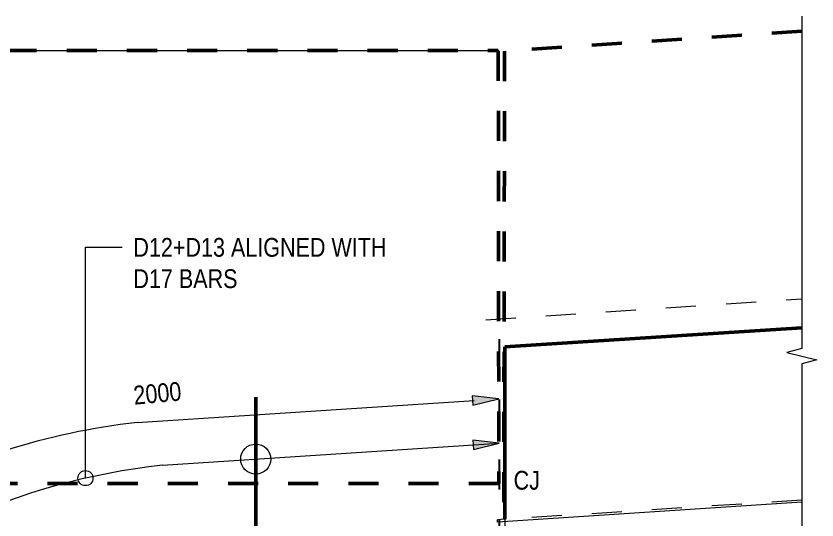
# Model space of a CAD drawing. Header units: metres. Extents: x 0 to 21, y 3 to 546.
# Drawn here: x 9.029 to 11.692, y 544.493 to 546.169 of the extents above; entities that cross this region are included whole.
import ezdxf

# ---------------------------------------------------------------- set-up
doc = ezdxf.new("R2010")
doc.units = ezdxf.units.M
doc.linetypes.add('JacobsDash', pattern=[0.0045, 0.003, -0.0015])
doc.linetypes.add('JacobsGridLine', pattern=[0.0145, 0.01, -0.001, 0.0025, -0.001])
for name, color, linetype, lineweight in [('A-ANNO-NOTE', 7, 'Continuous', 9), ('A-DETL', 7, 'Continuous', 13), ('A-DETL-GENF', 7, 'Continuous', 9), ('A-FLOR', 7, 'Continuous', 50), ('A-FLOR-HDLN', 7, 'JacobsDash', 18), ('G-ANNO-TEXT', 7, 'Continuous', 9), ('S-BEAM', 7, 'Continuous', 50), ('S-BEAM-HDLN', 7, 'JacobsDash', 18), ('S-GRID', 7, 'Continuous', 9)]:
    doc.layers.add(name, color=color, linetype=linetype, lineweight=lineweight)
doc.styles.add('Arial Narrow_2', font='ARIALN.TTF', dxfattribs={"height": 0.0625})

# ---------------------------------------------------------------- blocks, each defined once
blk = doc.blocks.new('Generic Models 1 - Generic Models 1-7441683-DRG-2873136 - DETAIL B')
at = {"layer": 'S-BEAM'}
for p, q in [((-1105.0237, 545.0684), (-1104.036, 545.1322)), ((-1105.0237, 545.0684), (-1105.0237, 544.4949)), ((-1105.0237, 544.1076), (-1105.0237, 543.916)), ((-1105.0237, 543.916), (-1105.0114, 543.9168)), ((-1105.0114, 543.9167), (-1105.0237, 543.9159)), ((-1105.0237, 543.916), (-1105.0237, 543.9159))]:
    blk.add_line(p, q, dxfattribs=at)
at = {"layer": 'S-BEAM-HDLN'}
for p, q in [((-1105.0237, 544.4948), (-1105.0237, 544.4873)), ((-1105.0237, 544.4872), (-1105.0237, 544.2619)), ((-1105.0237, 544.2618), (-1105.0237, 544.2436)), ((-1105.0237, 544.2435), (-1105.0237, 544.1092)), ((-1105.0114, 543.9168), (-1104.036, 543.9798)), ((-1104.036, 543.9796), (-1105.0114, 543.9167))]:
    blk.add_line(p, q, dxfattribs=at)
blk = doc.blocks.new('CS_DET_Rebar Tagging1 - Scale 50-7587835-DRG-2873136 - DETAIL B')
at = {"layer": 'A-DETL-GENF', "lineweight": 13}
blk.add_line((-1107.7989, 543.669), (-1107.8298, 543.6944), dxfattribs=at)
blk.add_circle((-1107.7989, 543.669), 0.05, dxfattribs=at)
blk = doc.blocks.new('CS_DET_BreakLine_ViewScale - Std Break-8192793-DRG-2873136 - DETAIL B')
at = {"layer": 'A-DETL-GENF'}
for p, q in [((-1104.036, 546.1687), (-1104.036, 545.0625)), ((-1104.036, 545.0625), (-1104.086, 545.05)), ((-1104.086, 545.05), (-1103.986, 545.025)), ((-1103.986, 545.025), (-1104.036, 545.0125)), ((-1104.036, 545.0125), (-1104.036, 543.9063))]:
    blk.add_line(p, q, dxfattribs=at)
blk = doc.blocks.new('CS_Arrowhead - CS_Arrowhead-6323874-DRG-2873136 - DETAIL B')
at = {"layer": 'A-ANNO-NOTE'}
blk.add_hatch(color=256, dxfattribs=at).paths.add_polyline_path([(-1105.1301, 544.7576), (-1105.0418, 544.7479), (-1105.1281, 544.7268)])
at = {"layer": 'A-ANNO-NOTE', "lineweight": 13}
for p, q in [((-1105.1301, 544.7576), (-1105.1281, 544.7268)), ((-1105.0418, 544.7479), (-1105.1301, 544.7576)), ((-1105.1281, 544.7268), (-1105.0418, 544.7479))]:
    blk.add_line(p, q, dxfattribs=at)

msp = doc.modelspace()

# ---------------------------------------------------------------- linework, layer by layer
at = {"layer": 'A-DETL', "linetype": 'JacobsDash', "lineweight": 25}
msp.add_line((10.635809, 545.0937216), (10.635809, 543.9137216), dxfattribs=at)
at = {"layer": 'A-DETL'}
for p, q in [((9.4319069, 544.816729), (10.5516867, 544.8898693)), ((9.5160291, 544.6747837), (10.635809, 544.7479241))]:
    msp.add_line(p, q, dxfattribs=at)
at = {"layer": 'A-DETL', "lineweight": 50}
msp.add_line((9.826148, 544.9016285), (9.826148, 544.3916285), dxfattribs=at)
at = {"layer": 'A-DETL'}
for centre, end in [((9.6787542, 542.5791098), 119.207985), ((9.7628764, 542.4371645), 168.0163714)]:
    msp.add_arc(centre, 2.2511211, 96.2952001, end, dxfattribs=at)
at = {"layer": 'A-FLOR', "lineweight": 13}
for p, q in [((6.9980155, 546.0534922), (10.6338726, 546.0534945)), ((11.6416108, 544.5517302), (10.6297187, 544.4856367)), ((10.6538735, 544.4948566), (10.6292303, 544.4932653))]:
    msp.add_line(p, q, dxfattribs=at)
at = {"layer": 'A-FLOR', "lineweight": 13, "flags": 128}
msp.add_lwpolyline([(10.6297187, 544.4856367), (10.6296576, 544.4865908), (10.6295966, 544.4875448), (10.6295355, 544.4884986), (10.6294744, 544.4894522), (10.6294134, 544.4904057), (10.6293523, 544.4913591), (10.6292913, 544.4923123), (10.6292303, 544.4932653)], dxfattribs=at)
at = {"layer": 'A-FLOR-HDLN'}
msp.add_line((11.6416108, 544.558639), (10.6539231, 544.4948599), dxfattribs=at)
at = {"layer": 'G-ANNO-TEXT'}
for p, q in [((9.260244, 545.3994214), (9.3820042, 545.3994214)), ((9.260244, 544.6319186), (9.260244, 545.3994214))]:
    msp.add_line(p, q, dxfattribs=at)
msp.add_circle((9.260244, 544.6319186), 0.025, dxfattribs=at)
at = {"layer": 'S-BEAM', "color": 252, "linetype": 'JacobsDash', "true_color": 0x888888}
for p, q in [((11.6416108, 546.1180738), (10.6533595, 546.0521898)), ((6.9980155, 546.0536215), (10.632322, 546.0536237)), ((10.632322, 546.0536237), (10.6323221, 546.0535441)), ((10.6323223, 546.0534449), (10.6340121, 544.6136237)), ((10.6533595, 546.0521898), (10.650452, 544.4946854)), ((10.6340121, 544.6136237), (6.9980155, 544.6136215))]:
    msp.add_line(p, q, dxfattribs=at)
at = {"layer": 'S-GRID', "linetype": 'JacobsGridLine', "lineweight": 18}
msp.add_line((10.5910021, 545.1585625), (11.6416108, 545.2286037), dxfattribs=at)

# ---------------------------------------------------------------- block references
at = {"layer": 'A-ANNO-NOTE'}
for p in [(1115.675451, 0.1474116), (1115.6775785, 0)]:
    msp.add_blockref('CS_Arrowhead - CS_Arrowhead-6323874-DRG-2873136 - DETAIL B', p, dxfattribs=at)
at = {"layer": 'A-DETL-GENF'}
msp.add_blockref('CS_DET_BreakLine_ViewScale - Std Break-8192793-DRG-2873136 - DETAIL B', (1115.6775785, 0), dxfattribs=at)
at = {"layer": 'A-DETL-GENF', "rotation": 309.4126332343233}
msp.add_blockref('CS_DET_Rebar Tagging1 - Scale 50-7587835-DRG-2873136 - DETAIL B', (293.1334485, -656.3592126), dxfattribs=at)
at = {"layer": 'S-BEAM-HDLN'}
msp.add_blockref('Generic Models 1 - Generic Models 1-7441683-DRG-2873136 - DETAIL B', (1115.6775785, 0), dxfattribs=at)

# ---------------------------------------------------------------- texts
at = {"layer": 'G-ANNO-TEXT', "char_height": 0.0625, "attachment_point": 1, "style": 'Arial Narrow_2', "bg_fill": 3, "box_fill_scale": 1, "bg_fill_color": 256, "bg_fill_transparency": 0}
for s, insert in [('D12+D13 ALIGNED WITH ', (9.4195042, 545.4306714)), ('D17 BARS', (9.4195042, 545.3264917))]:
    msp.add_mtext(s, dxfattribs=dict(at, insert=insert))

# ---------------------------------------------------------------- next in the draw order: texts
at = {"layer": 'G-ANNO-TEXT', "insert": (9.4171065, 544.9381136), "char_height": 0.0625, "attachment_point": 1, "rotation": 5.2220278, "style": 'Arial Narrow_2', "bg_fill": 3, "box_fill_scale": 1, "bg_fill_color": 256, "bg_fill_transparency": 0}
msp.add_mtext('2000', dxfattribs=at)
at = {"layer": 'G-ANNO-TEXT', "insert": (10.6833349, 544.6559354), "char_height": 0.0625, "attachment_point": 1, "style": 'Arial Narrow_2', "bg_fill": 3, "box_fill_scale": 1, "bg_fill_color": 256, "bg_fill_transparency": 0}
msp.add_mtext('CJ', dxfattribs=at)

doc.saveas('drawing.dxf')
